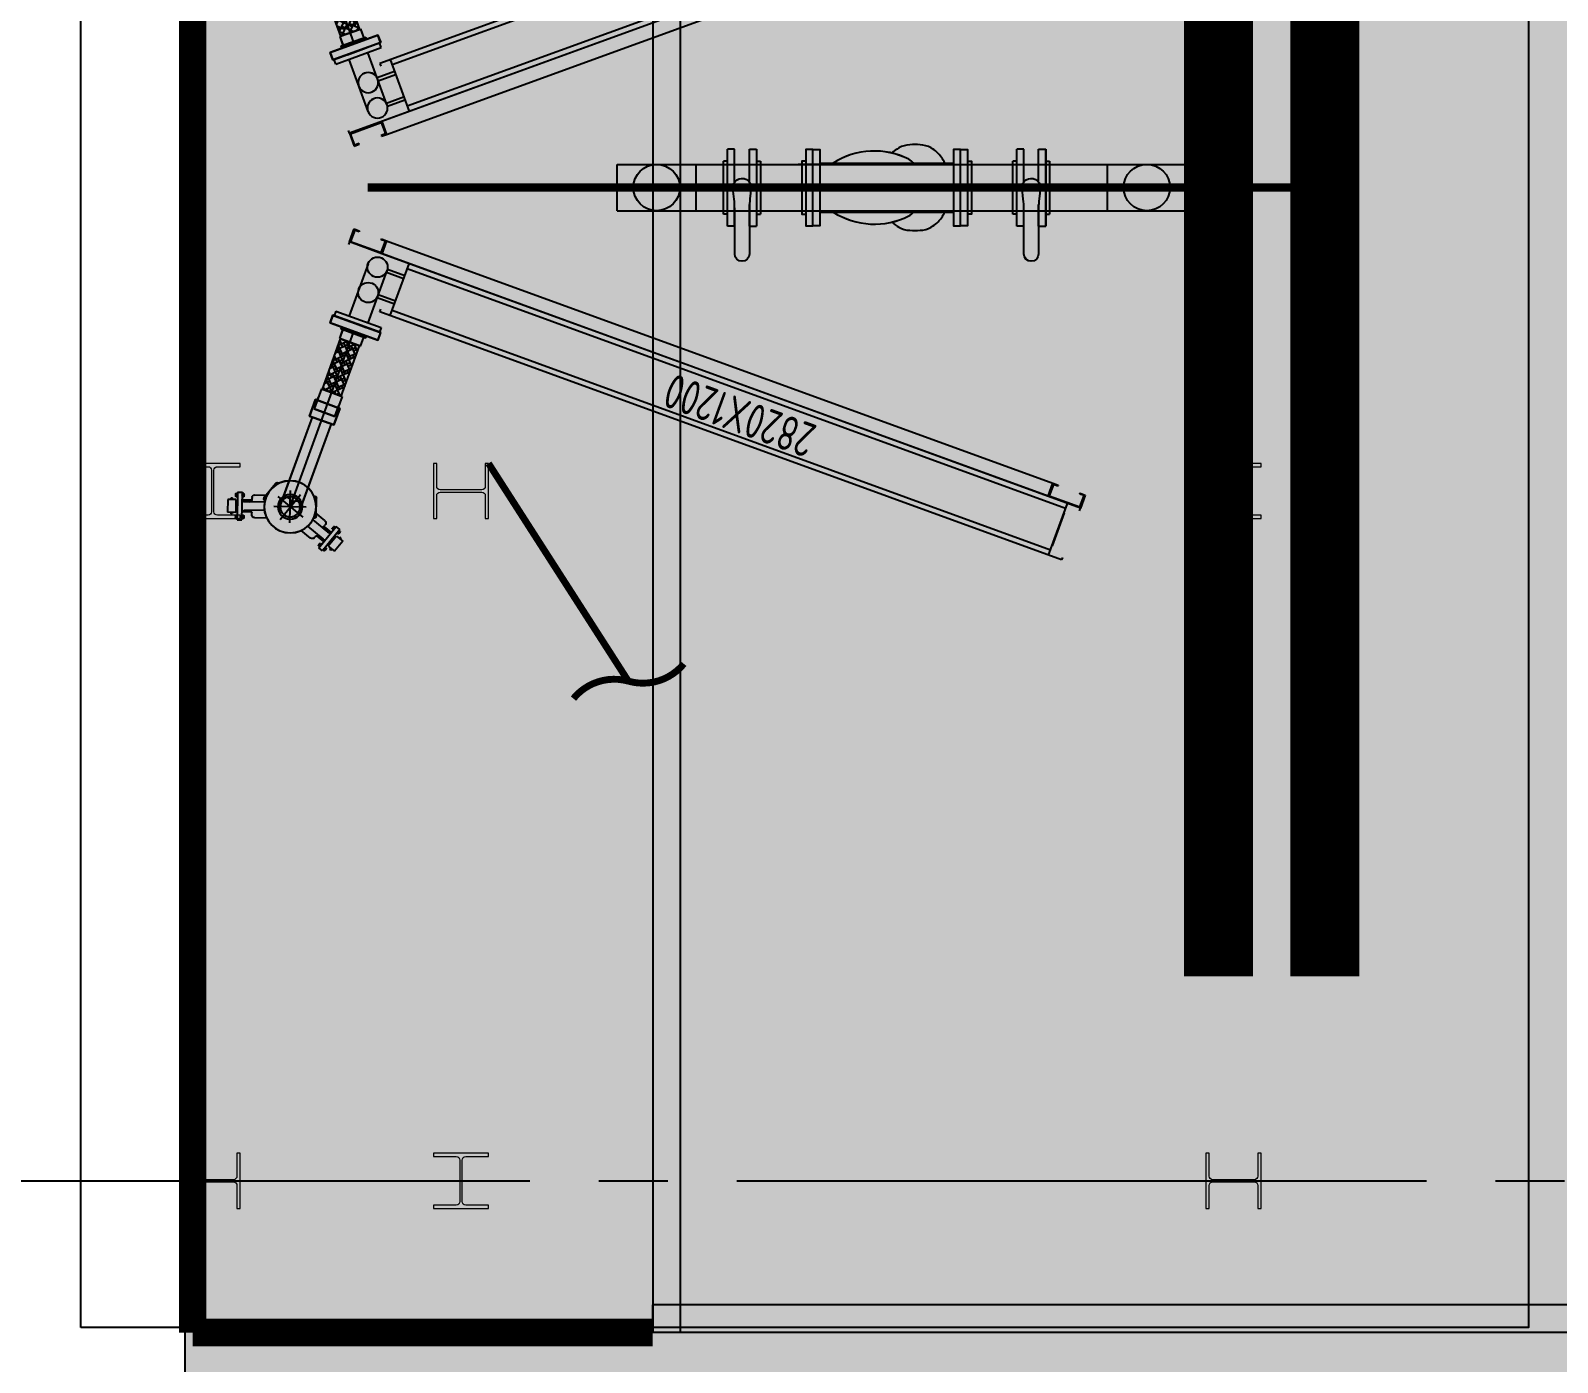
# Model space of a CAD drawing. Extents: x -3080 to 28500, y -1326 to 31609.
# Drawn here: x 21124 to 21677, y 5934 to 6417 of the extents above; entities that cross this region are included whole.
import ezdxf
from ezdxf.enums import TextEntityAlignment as Align

# ---------------------------------------------------------------- set-up
doc = ezdxf.new("R2010")
doc.units = 0
doc.header["$LTSCALE"] = 100
for name, pattern in [('188K-SM-03-F05-ARCH-PA-Y2257103$0$DASHED', [19.05, 12.7, -6.35]), ('188K-SM-03-F05-MECH-DCC-Y2257103$0$XFM1Q20-200k$0$CENTER', [2, 1.25, -0.25, 0.25, -0.25]), ('188K-SM-07-F10-MECH-CR PIPE-Y2257103$0$XFM1Q20-200k$0$CENTER', [2, 1.25, -0.25, 0.25, -0.25]), ('X-S-FAB-L05$0$COL-CEN-LIN', [3.25, 2.5, -0.25, 0.25, -0.25]), ('X-S-FAB-L05$0$DASHED', [0.75, 0.5, -0.25]), ('X-S-FAB-L05$0$HIDDEN', [0.4, 0.3, -0.1])]:
    doc.linetypes.add(name, pattern=pattern)
for name, color, linetype in [('0-xref', 8, 'Continuous'), ('188K-SM-03-F05-ARCH-PA-Y2257103$0$K-DIivder-3.5', 53, '188K-SM-03-F05-ARCH-PA-Y2257103$0$DASHED'), ('188K-SM-03-F05-ARCH-PA-Y2257103$0$K-岩棉 2hr 3.5-非抗', 53, 'Continuous'), ('188K-SM-03-F05-MECH-DCC-Y2257103$0$00_AC_CHS_12℃', 4, 'Continuous'), ('188K-SM-03-F05-MECH-DCC-Y2257103$0$00_DCC', 7, 'Continuous'), ('188K-SM-03-F05-MECH-DCC-Y2257103$0$00_閥站分組', 1, 'Continuous'), ('188K-SM-03-F05-MECH-DCC-Y2257103$0$XFM1Q20-200k$0$U-PCW-V', 2, 'Continuous'), ('188K-SM-07-F10-MECH-CR PIPE-Y2257103$0$00_AC_CHS_12℃', 4, 'Continuous'), ('188K-SM-07-F10-MECH-CR PIPE-Y2257103$0$00_AC_CHS_20℃', 3, 'Continuous'), ('188K-SM-07-F10-MECH-CR PIPE-Y2257103$0$00_DCC', 7, 'Continuous'), ('188K-SM-07-F10-MECH-CR PIPE-Y2257103$0$00_閥站分組', 1, 'Continuous'), ('188K-SM-07-F10-MECH-CR PIPE-Y2257103$0$XFM1Q20-200k$0$U-PCW-V', 2, 'Continuous'), ('X-S-FAB-L05$0$BLOCK', 8, 'Continuous'), ('X-S-FAB-L05$0$BR-D', 8, 'X-S-FAB-L05$0$DASHED'), ('X-S-FAB-L05$0$CCL', 8, 'X-S-FAB-L05$0$COL-CEN-LIN'), ('X-S-FAB-L05$0$COL-S', 8, 'Continuous'), ('X-S-FAB-L05$0$HID(UP)', 8, 'X-S-FAB-L05$0$HIDDEN'), ('X-S-FAB-L05$0$SKY05│level-60%', 7, 'Continuous'), ('X-S-FAB-L05$0$斜撐', 8, 'Continuous')]:
    doc.layers.add(name, color=color, linetype=linetype)
doc.layers.add('X-S-FAB-L05$0$XREF', color=8, linetype='Continuous', lineweight=0)
doc.styles.add('188K-SM-03-F05-MECH-DCC-Y2257103$0$XFM1Q20-200k$0$aa-txt', font='isocp.shx', dxfattribs={"bigfont": 'chineset.shx'})
doc.styles.add('188K-SM-07-F10-MECH-CR PIPE-Y2257103$0$XFM1Q20-200k$0$aa-txt', font='isocp.shx', dxfattribs={"bigfont": 'chineset.shx'})
pattern_1 = [(135, (-2258.2576, -4619.8331), (-8e-16, 2.4374981), [5.1707143, -1.7235714]), (45, (-2259.4764, -4618.6144), (-8e-16, 2.4374981), [5.1707143, -1.7235714])]

# ---------------------------------------------------------------- blocks, each defined once
blk = doc.blocks.new('X-S-FAB-L05$0$FAB2-L05')
at = {"layer": 'X-S-FAB-L05$0$CCL'}
blk.add_line((-26880, 6720), (1210, 6720), dxfattribs=at)
blk = doc.blocks.new('X-S-FAB-L05$0$斜撐')
at = {"layer": 'X-S-FAB-L05$0$BR-D', "const_width": 0.5}
blk.add_lwpolyline([(962.11, 215.55, -0.296213), (957.95, 215.19, 0.299957), (953.75, 214.85, 0.006918)], format="xyb", dxfattribs=at)
at = {"layer": 'X-S-FAB-L05$0$BR-D', "linetype": 'ByBlock', "const_width": 0.5}
blk.add_lwpolyline([(964.37, 197.57), (957.95, 215.19)], dxfattribs=at)
blk = doc.blocks.new('X-S-FAB-L05$0$VC(C)')
at = {"layer": 'X-S-FAB-L05$0$斜撐', "xscale": 5.000000000000001, "yscale": 5.000000000000001, "zscale": 5.000000000000001, "rotation": 192.6853631040205}
blk.add_blockref('X-S-FAB-L05$0$斜撐', (25777.2, 8282.59), dxfattribs=at)
blk = doc.blocks.new('X-S-FAB-L05')
at = {"layer": 'X-S-FAB-L05$0$SKY05│level-60%'}
h = blk.add_hatch(dxfattribs=at)
h.set_pattern_fill('ANSI31', color=256)
h.set_pattern_definition([(45, (0, 0), (-0.08838834765, 0.08838834765), [])])
edge = h.paths.add_edge_path()
edge.add_line((23520.4, 5520), (21180, 5520))
edge.add_line((21180, 5520), (21180, 7320))
edge.add_line((21180, 7320), (19200, 7320))
edge.add_line((19200, 7320), (19200, 8595))
edge.add_line((19200, 8595), (19707.5, 8595))
edge.add_line((19707.5, 8595), (19707.5, 9033))
at = {"layer": 'X-S-FAB-L05$0$COL-S', "lineweight": 0, "flags": 128}
for points in [[(21180, 6260), (21180, 6258.8), (21188.3, 6258.8, -0.4142136), (21189.6, 6257.5), (21189.6, 6242.5, -0.4142136), (21188.3, 6241.2), (21180, 6241.2), (21180, 6240), (21200, 6240), (21200, 6241.2), (21191.7, 6241.2, -0.4142136), (21190.4, 6242.5), (21190.4, 6257.5, -0.4142136), (21191.7, 6258.8), (21200, 6258.8), (21200, 6260)], [(21270, 6240), (21271.2, 6240), (21271.2, 6248.3, -0.4142136), (21272.5, 6249.6), (21287.5, 6249.6, -0.4142136), (21288.8, 6248.3), (21288.8, 6240), (21290, 6240), (21290, 6260), (21288.8, 6260), (21288.8, 6251.7, -0.4142136), (21287.5, 6250.4), (21272.5, 6250.4, -0.4142136), (21271.2, 6251.7), (21271.2, 6260), (21270, 6260)], [(21550, 6260), (21550, 6258.8), (21558.3, 6258.8, -0.4142136), (21559.6, 6257.5), (21559.6, 6242.5, -0.4142136), (21558.3, 6241.2), (21550, 6241.2), (21550, 6240), (21570, 6240), (21570, 6241.2), (21561.7, 6241.2, -0.4142136), (21560.4, 6242.5), (21560.4, 6257.5, -0.4142136), (21561.7, 6258.8), (21570, 6258.8), (21570, 6260)], [(21180, 5990), (21181.2, 5990), (21181.2, 5998.3, -0.4142136), (21182.5, 5999.6), (21197.5, 5999.6, -0.4142136), (21198.8, 5998.3), (21198.8, 5990), (21200, 5990), (21200, 6010), (21198.8, 6010), (21198.8, 6001.7, -0.4142136), (21197.5, 6000.4), (21182.5, 6000.4, -0.4142136), (21181.2, 6001.7), (21181.2, 6010), (21180, 6010)], [(21270, 6010), (21270, 6008.8), (21278.3, 6008.8, -0.4142136), (21279.6, 6007.5), (21279.6, 5992.5, -0.4142136), (21278.3, 5991.2), (21270, 5991.2), (21270, 5990), (21290, 5990), (21290, 5991.2), (21281.7, 5991.2, -0.4142136), (21280.4, 5992.5), (21280.4, 6007.5, -0.4142136), (21281.7, 6008.8), (21290, 6008.8), (21290, 6010)], [(21550, 5990), (21551.2, 5990), (21551.2, 5998.3, -0.4142136), (21552.5, 5999.6), (21567.5, 5999.6, -0.4142136), (21568.8, 5998.3), (21568.8, 5990), (21570, 5990), (21570, 6010), (21568.8, 6010), (21568.8, 6001.7, -0.4142136), (21567.5, 6000.4), (21552.5, 6000.4, -0.4142136), (21551.2, 6001.7), (21551.2, 6010), (21550, 6010)]]:
    blk.add_lwpolyline(points, format="xyb", close=True, dxfattribs=at)
at = {"layer": 'X-S-FAB-L05$0$HID(UP)'}
blk.add_lwpolyline([(24315, 5565), (23585, 5565), (23585, 5520), (21180, 5520), (21180, 7320), (19200, 7320), (19200, 8595), (19707.5, 8595), (19707.5, 9033)], dxfattribs=at)
at = {"layer": 'X-S-FAB-L05$0$BLOCK'}
blk.add_blockref('X-S-FAB-L05$0$FAB2-L05', (26160, -720), dxfattribs=at)
at = {"layer": 'X-S-FAB-L05$0$XREF'}
blk.add_blockref('X-S-FAB-L05$0$VC(C)', (0, 0), dxfattribs=at)
blk = doc.blocks.new('188K-SM-03-F05-ARCH-PA-Y2257103')
at = {"layer": '188K-SM-03-F05-ARCH-PA-Y2257103$0$K-DIivder-3.5', "linetype": 'ByBlock', "ltscale": 2, "const_width": 10}
for points in [[(21182.75, 5945), (21182.75, 7220)], [(21349.5, 5945), (21182.75, 5945)]]:
    blk.add_lwpolyline(points, dxfattribs=at)
at = {"layer": '188K-SM-03-F05-ARCH-PA-Y2257103$0$K-岩棉 2hr 3.5-非抗'}
for p, q in [((21359.5, 7330), (21359.5, 5945)), ((21349.5, 7320), (21349.5, 5945)), ((24305, 5955), (21349.5, 5955)), ((21349.5, 5950), (21349.5, 5955)), ((24305, 5945), (21349.5, 5945))]:
    blk.add_line(p, q, dxfattribs=at)
blk = doc.blocks.new('188K-SM-03-F05-MECH-DCC-Y2257103$0$XFM1P20-200k$0$005')
at = {"layer": '188K-SM-03-F05-MECH-DCC-Y2257103$0$00_DCC'}
h = blk.add_hatch(dxfattribs=at)
h.set_pattern_fill('AR-HBONE', color=60, scale=0.430893, angle=360, style=0)
h.set_pattern_definition(pattern_1)
h.paths.add_polyline_path([(21.88125, -3.01625), (21.88125, 3.01625), (5.88125, 3.01625), (5.88125, -3.01625)])
edge = h.paths.add_edge_path(flags=17)
edge.add_line((21.88125, 3.01625), (21.88125, -3.01625))
at = {"layer": '188K-SM-03-F05-MECH-DCC-Y2257103$0$00_DCC', "color": 60}
for p, q in [((5.88125, 3.31625), (3, 3.31625)), ((5.88125, 3.31625), (5.88125, -3.31625)), ((21.88125, 3.01625), (5.88125, 3.01625)), ((5.88125, 3.01625), (5.88125, -3.01625)), ((21.88125, 3.31625), (24.7625, 3.31625)), ((21.88125, 3.31625), (21.88125, -3.31625)), ((21.88125, 3.01625), (21.88125, -3.01625)), ((21.88125, -3.01625), (21.88125, 3.01625)), ((28.2625, 3.31625), (24.7625, 3.31625)), ((28.2625, 3.31625), (28.2625, -3.31625)), ((5.88125, -3.31625), (3, -3.31625)), ((21.88125, -3.01625), (5.88125, -3.01625)), ((21.88125, -3.31625), (28.2625, -3.31625)), ((28.2625, -3.31625), (25.38125, -3.31625))]:
    blk.add_line(p, q, dxfattribs=at)
for points in [[(0, -7.6), (0, 7.6), (2.38125, 7.6), (2.38125, -7.6), (0, -7.6)], [(2.38125, 3.8975), (3, 3.8975), (3, -3.8975), (2.38125, -3.8975)]]:
    blk.add_lwpolyline(points, dxfattribs=at)
blk = doc.blocks.new('188K-SM-03-F05-MECH-DCC-Y2257103$0$DCC_配管')
at = {"layer": '188K-SM-03-F05-MECH-DCC-Y2257103$0$00_DCC', "color": 60}
for p, q in [((-68.98, 44.57, 0), (-69.54, 44.57, 0)), ((-69.54, 44.57, 0), (-69.54, 44.07, 0)), ((-64.28, 45.79, 0), (-68.98, 45.79, 0)), ((-68.98, 42.85, 0), (-68.98, 45.79, 0)), ((-64.28, 42.85, 0), (-64.28, 45.79, 0)), ((-64.28, 44.57, 0), (-63.72, 44.57, 0)), ((-63.72, 44.57, 0), (-63.72, 44.07, 0)), ((-71.66, 42.26, 0), (-71.66, 40.55, 0)), ((-61.6, 42.26, 0), (-71.66, 42.26, 0)), ((-71.66, 40.55, 0), (-61.6, 40.55, 0)), ((-71.15, 42.78, 0), (-71.15, 42.38, 0)), ((-71.15, 40.03, 0), (-71.15, 40.44, 0)), ((-70.17, 42.9, 0), (-71.01, 42.9, 0)), ((-70.17, 39.92, 0), (-71.01, 39.92, 0)), ((-70.87, 42.78, 0), (-70.87, 42.38, 0)), ((-70.87, 40.03, 0), (-70.87, 40.44, 0)), ((-70.31, 42.78, 0), (-70.31, 42.38, 0)), ((-70.31, 40.03, 0), (-70.31, 40.44, 0)), ((-70.03, 42.78, 0), (-70.03, 42.38, 0)), ((-70.03, 40.03, 0), (-70.03, 40.44, 0)), ((-68.98, 44.07, 0), (-69.54, 44.07, 0)), ((-64.28, 42.85, 0), (-68.98, 42.85, 0)), ((-68.77, 37.09, 0), (-68.77, 40.49, 0)), ((-68.12, 32.48, 0), (-68.12, 39.59, 0)), ((-67.74, 42.26, 0), (-67.74, 42.85, 0)), ((-65.52, 42.26, 0), (-65.52, 42.85, 0)), ((-65.14, 32.48, 0), (-65.14, 39.55, 0)), ((-64.49, 37.09, 0), (-64.49, 40.49, 0)), ((-64.28, 44.07, 0), (-63.72, 44.07, 0)), ((-63.22, 42.78, 0), (-63.22, 42.38, 0)), ((-63.22, 40.03, 0), (-63.22, 40.44, 0)), ((-63.08, 42.9, 0), (-62.24, 42.9, 0)), ((-63.08, 39.92, 0), (-62.24, 39.92, 0)), ((-62.94, 42.78, 0), (-62.94, 42.38, 0)), ((-62.94, 40.03, 0), (-62.94, 40.44, 0)), ((-62.38, 42.78, 0), (-62.38, 42.38, 0)), ((-62.38, 40.03, 0), (-62.38, 40.44, 0)), ((-62.1, 42.78, 0), (-62.1, 42.38, 0)), ((-62.1, 40.03, 0), (-62.1, 40.44, 0)), ((-61.6, 42.26, 0), (-61.6, 40.55, 0)), ((-70.73, 36.03, 0), (-70.73, 31.66, 0)), ((-69.73, 37.03, 0), (-69.12, 37.03, 0)), ((-63.52, 37.03, 0), (-64.14, 37.03, 0)), ((-62.52, 36.03, 0), (-62.52, 31.66, 0)), ((-66.63, 17.31, 0), (-66.63, 29.02, 0)), ((-72.48, 23.16, 0), (-60.78, 23.16, 0)), ((-66.63, 23.16, 0), (-3.17, 1.1)), ((-33.99, 15.66), (-65.24, 26.54, 0)), ((-36.38, 8.77), (-67.83, 19.72, 0)), ((-70.73, 14.66, 0), (-70.73, 14.67, 0)), ((-69.73, 13.66, 0), (-63.52, 13.66, 0)), ((-62.52, 14.66, 0), (-62.52, 14.67, 0)), ((-1.2, -3.45), (1.2, 3.45))]:
    blk.add_line(p, q, dxfattribs=at)
at = {"layer": '188K-SM-03-F05-MECH-DCC-Y2257103$0$00_DCC', "color": 60, "elevation": 0}
for points in [[(-30.71, 5.67), (-36.73, 7.76), (-33.64, 16.67), (-27.62, 14.58)], [(-31.42, 5.91), (-30.71, 5.67), (-27.62, 14.58), (-28.33, 14.83)]]:
    blk.add_lwpolyline(points, dxfattribs=at)
at = {"layer": '188K-SM-03-F05-MECH-DCC-Y2257103$0$00_DCC', "color": 60}
for radius in [9.44, 4.44, 3.65]:
    blk.add_circle((-66.63, 23.16, 0), radius, dxfattribs=at)
for centre, radius, start, end in [((-71.29, 42.41, 0), 0.143, 270, 347.3196), ((-71.29, 40.41, 0), 0.143, 12.6804, 90), ((-71.01, 42.75, 0), 0.143, 12.6804, 167.3196), ((-71.01, 42.41, 0), 0.143, 192.6804, 347.3196), ((-71.01, 40.41, 0), 0.143, 12.6804, 167.3196), ((-71.01, 40.06, 0), 0.143, 192.6804, 347.3196), ((-70.59, 42.49, 0), 0.406, 46.3972, 133.6028), ((-70.59, 42.67, 0), 0.406, 226.3972, 313.6028), ((-70.59, 40.14, 0), 0.406, 46.3972, 133.6028), ((-70.59, 40.33, 0), 0.406, 226.3972, 313.6028), ((-70.17, 42.75, 0), 0.143, 12.6804, 167.3196), ((-70.17, 42.41, 0), 0.143, 192.6804, 347.3196), ((-70.17, 40.41, 0), 0.143, 12.6804, 167.3196), ((-70.17, 40.06, 0), 0.143, 192.6804, 347.3196), ((-69.89, 42.41, 0), 0.143, 192.6804, 270), ((-69.89, 40.41, 0), 0.143, 90, 167.3196), ((-69.12, 39.55, 0), 1, 0, 90), ((-64.13, 39.55, 0), 1, 90, 180), ((-63.36, 42.41, 0), 0.143, 270, 347.3196), ((-63.36, 40.41, 0), 0.143, 12.6804, 90), ((-63.08, 42.75, 0), 0.143, 12.6804, 167.3196), ((-63.08, 42.41, 0), 0.143, 192.6804, 347.3196), ((-63.08, 40.41, 0), 0.143, 12.6804, 167.3196), ((-63.08, 40.06, 0), 0.143, 192.6804, 347.3196), ((-62.66, 42.49, 0), 0.406, 46.3972, 133.6028), ((-62.66, 42.67, 0), 0.406, 226.3972, 313.6028), ((-62.66, 40.14, 0), 0.406, 46.3972, 133.6028), ((-62.66, 40.33, 0), 0.406, 226.3972, 313.6028), ((-62.24, 42.75, 0), 0.143, 12.6804, 167.3196), ((-62.24, 42.41, 0), 0.143, 192.6804, 347.3196), ((-62.24, 40.41, 0), 0.143, 12.6804, 167.3196), ((-62.24, 40.06, 0), 0.143, 192.6804, 347.3196), ((-61.96, 42.41, 0), 0.143, 192.6804, 270), ((-61.96, 40.41, 0), 0.143, 90, 167.3196), ((-69.73, 36.03, 0), 1, 90, 180), ((-69.12, 38.03, 0), 1, 270, 0), ((-64.14, 38.03, 0), 1, 180, 270), ((-63.52, 36.03, 0), 1, 0, 90), ((-66.67, 20.94, 0), 2.22, 271.0793, 88.9207), ((-69.73, 14.66, 0), 1, 180, 270), ((-63.52, 14.66, 0), 1, 270, 0)]:
    blk.add_arc(centre, radius, start, end, dxfattribs=at)
at = {"layer": '188K-SM-03-F05-MECH-DCC-Y2257103$0$00_DCC', "color": 60, "xscale": -1.210111893907765, "yscale": 1.210111893907765, "zscale": 1.210111893907765, "rotation": 340.8548292855317}
blk.add_blockref('188K-SM-03-F05-MECH-DCC-Y2257103$0$XFM1P20-200k$0$005', (0, 0), dxfattribs=at)
blk = doc.blocks.new('188K-SM-03-F05-MECH-DCC-Y2257103$0$DCC-1_2.82x1.2')
at = {"layer": '188K-SM-03-F05-MECH-DCC-Y2257103$0$00_DCC', "color": 24}
for p, q in [((278.05, 32.11), (260.55, 32.11)), ((260.55, 30.31), (260.55, 32.11)), ((278.05, 30.31), (260.55, 30.31)), ((265.65, 10.21), (265.65, 30.31)), ((272.95, 10.21), (272.95, 30.31)), ((278.05, 30.31), (278.05, 32.11)), ((0, 25.01), (263, 25.11)), ((0, 24.01), (0, 25.01)), ((5, 25.01), (5, 5.01)), ((5, 25.01), (5, 5.01)), ((5, 23.01), (259, 23.11)), ((259, 25.11), (259, 5.11)), ((263, 25.11), (263, 24.11)), ((5, 8.61), (5, 21.41)), ((265.65, 20.61), (259, 20.61)), ((265.65, 19.41), (259, 19.41)), ((0, 6.01), (0, 5.01)), ((5, 7.01), (259, 7.11)), ((265.65, 10.81), (259, 10.81)), ((265.65, 9.61), (259, 9.61)), ((282, 5.11), (282, 6.11)), ((0, 5.01), (282, 5.11))]:
    blk.add_line(p, q, dxfattribs=at)
at = {"layer": '188K-SM-03-F05-MECH-DCC-Y2257103$0$00_DCC'}
for p, q in [((0, 0), (0, 5)), ((0, 5), (12.5, 5)), ((2, 0), (0, 0)), ((12.18, 4.68), (0.32, 4.68)), ((0.32, 4.68), (0.32, 0.32)), ((0.32, 0.32), (2, 0.32)), ((2, 0.32), (2, 0)), ((10.5, 0), (10.5, 0.32)), ((10.5, 0.32), (12.18, 0.32)), ((12.5, 0), (10.5, 0)), ((12.18, 0.32), (12.18, 4.68)), ((12.5, 5), (12.5, 0)), ((12.5, -0.05), (12.5, 4.95)), ((269.5, 5.11), (269.5, 0.11)), ((269.5, 0.11), (269.5, 5.11)), ((269.5, 5.11), (282, 5.11)), ((271.5, 0.11), (269.5, 0.11)), ((281.68, 4.79), (269.82, 4.79)), ((269.82, 4.79), (269.82, 0.43)), ((269.82, 0.43), (271.5, 0.43)), ((271.5, 0.43), (271.5, 0.11)), ((280, 0.11), (280, 0.43)), ((280, 0.43), (281.68, 0.43)), ((282, 0.11), (280, 0.11)), ((281.68, 0.43), (281.68, 4.79)), ((282, 5.11), (282, 0.11))]:
    blk.add_line(p, q, dxfattribs=at)
at = {"layer": '188K-SM-03-F05-MECH-DCC-Y2257103$0$00_DCC', "color": 3}
for p, q in [((12.5, 4.95), (269.5, 5.11)), ((269.5, 0.11), (12.5, -0.05))]:
    blk.add_line(p, q, dxfattribs=at)
at = {"layer": '188K-SM-03-F05-MECH-DCC-Y2257103$0$00_DCC'}
blk.add_lwpolyline([(2, -0.16), (2, 0)], dxfattribs=at)
at = {"layer": '188K-SM-03-F05-MECH-DCC-Y2257103$0$00_DCC', "color": 24}
for centre in [(269.3, 20.01), (269.3, 10.21)]:
    blk.add_circle(centre, 3.65, dxfattribs=at)
at = {"layer": '188K-SM-03-F05-MECH-DCC-Y2257103$0$00_DCC', "xscale": -1, "rotation": 70.85482928510034}
blk.add_blockref('188K-SM-03-F05-MECH-DCC-Y2257103$0$DCC_配管', (269.3, 32.11), dxfattribs=at)
at = {"layer": '188K-SM-03-F05-MECH-DCC-Y2257103$0$00_DCC', "color": 24, "style": '188K-SM-03-F05-MECH-DCC-Y2257103$0$XFM1Q20-200k$0$aa-txt', "width": 0.8}
blk.add_text('2820X1200', height=12.5, rotation=360, dxfattribs=at).set_placement((127.55, 15.83), align=Align.MIDDLE)
blk = doc.blocks.new('188K-SM-03-F05-MECH-DCC-Y2257103$0$XFM1Q20-200k$0$BV-150V-T1')
at = {"color": 0, "linetype": 'ByBlock'}
for p, q in [((-2.7, 13.97), (-5.24, 13.97)), ((-5.24, -13.97), (-5.24, 13.97)), ((2.7, 13.97), (5.24, 13.97)), ((5.24, 13.97), (5.24, -13.97)), ((-5.24, 9.6), (-6.67, 9.6)), ((-6.67, -9.6), (-6.67, 9.6)), ((5.24, 9.6), (6.67, 9.6)), ((6.67, 9.6), (6.67, -9.6)), ((-5.24, -9.6), (-6.67, -9.6)), ((2.7, -8.41), (-2.7, -8.41)), ((5.24, -9.6), (6.67, -9.6)), ((-2.7, -13.97), (-5.24, -13.97)), ((2.7, -13.97), (5.24, -13.97))]:
    blk.add_line(p, q, dxfattribs=at)
blk.add_lwpolyline([(-2.67, 7.5), (-2.67, 24.03, -1), (2.67, 24.03), (2.67, 7.68, 0.028765), (2.87, 4.24), (3.32, 0.29, -1.044614), (-3.34, 0), (-2.87, 4.06, 0.028765)], format="xyb", close=True, dxfattribs=at)
for points in [[(-2.7, 13.97), (-2.7, 6.15)], [(2.7, 13.97), (2.7, 6.33)], [(-2.7, -1.96), (-2.7, -13.97)], [(2.7, -1.96), (2.7, -13.97)]]:
    blk.add_lwpolyline(points, dxfattribs=at)
blk = doc.blocks.new('188K-SM-03-F05-MECH-DCC-Y2257103$0$XFM1Q20-200k$0$YS-06-B')
at = {"layer": '188K-SM-03-F05-MECH-DCC-Y2257103$0$XFM1Q20-200k$0$U-PCW-V', "color": 0}
for p, q in [((54.97, 8.89), (6.86, 8.89)), ((54.97, -8.89), (6.86, -8.89))]:
    blk.add_line(p, q, dxfattribs=at)
for points in [[(3.97, -13.85), (1.43, -13.85), (1.43, 13.85), (3.97, 13.85), (3.97, -13.85)], [(3.97, -13.85), (6.51, -13.85), (6.51, 13.85), (3.97, 13.85), (3.97, -13.85)], [(57.51, -13.85), (54.97, -13.85), (54.97, 13.85), (57.51, 13.85), (57.51, -13.85)], [(57.51, -13.85), (60.05, -13.85), (60.05, 13.85), (57.51, 13.85), (57.51, -13.85)], [(1.43, -9.6), (0, -9.6), (0, 9.6), (1.43, 9.6)], [(60.05, -9.6), (61.48, -9.6), (61.48, 9.6), (60.05, 9.6)]]:
    blk.add_lwpolyline(points, dxfattribs=at)
for points in [[(18.6, 15.46, 0.133256), (14.63, 14.38, 0.106756), (10.87, 10.93, 0.036777), (9.64, 8.89, 0.036777)], [(28.76, 12.49, 0.064337), (26.31, 14.38, 0.133256), (22.34, 15.46)], [(9.64, -8.89, 0.036777), (10.87, -10.93, 0.106756), (14.63, -14.38, 0.133256), (18.6, -15.46)], [(22.34, -15.46, 0.133256), (26.31, -14.38, 0.064337), (28.76, -12.49, 0.064337)]]:
    blk.add_lwpolyline(points, format="xyb", dxfattribs=at)
for centre, radius, start, end in [((20.47, 4.27), 11.34, 80.5245, 99.4755), ((35.18, -14.34), 27.59, 57.3698, 116.9234), ((29.03, 0), 12.06, 121.7693, 132.5173), ((29.03, 0), 12.06, 227.4827, 238.2307), ((35.18, 14.34), 27.59, 243.0766, 302.6302), ((20.47, -4.27), 11.34, 260.5245, 279.4755)]:
    blk.add_arc(centre, radius, start, end, dxfattribs=at)
blk = doc.blocks.new('188K-SM-03-F05-MECH-DCC-Y2257103$0$DCC-閥站(入)')
at = {"layer": '188K-SM-03-F05-MECH-DCC-Y2257103$0$00_DCC', "color": 4}
for p, q in [((-8.41, 206.26, 0), (-8.41, 0, 0)), ((-8.41, 206.26), (8.41, 206.26)), ((8.41, 206.26, 0), (8.41, 0, 0)), ((-8.41, 177.68), (8.41, 177.68)), ((8.41, 112.03, 0), (8.41, 140.61, 0)), ((-8.41, 28.58), (8.41, 28.58)), ((-8.41, 0), (8.41, 0))]:
    blk.add_line(p, q, dxfattribs=at)
at = {"layer": '188K-SM-03-F05-MECH-DCC-Y2257103$0$00_DCC', "color": 4, "linetype": '188K-SM-03-F05-MECH-DCC-Y2257103$0$XFM1Q20-200k$0$CENTER'}
blk.add_line((0, 0, 0), (0, 206.26, 0), dxfattribs=at)
at = {"layer": '188K-SM-03-F05-MECH-DCC-Y2257103$0$00_DCC', "color": 4}
for centre in [(0, 191.97), (0, 14.29)]:
    blk.add_circle(centre, 8.41, dxfattribs=at)
at = {"layer": '188K-SM-03-F05-MECH-DCC-Y2257103$0$00_DCC', "color": 4, "rotation": 90}
for name, p in [('188K-SM-03-F05-MECH-DCC-Y2257103$0$XFM1Q20-200k$0$BV-150V-T1', (0, 161.01)), ('188K-SM-03-F05-MECH-DCC-Y2257103$0$XFM1Q20-200k$0$YS-06-B', (0, 77.87)), ('188K-SM-03-F05-MECH-DCC-Y2257103$0$XFM1Q20-200k$0$BV-150V-T1', (0, 56.2))]:
    blk.add_blockref(name, p, dxfattribs=at)
blk = doc.blocks.new('188K-SM-03-F05-MECH-DCC-Y2257103')
at = {"layer": '188K-SM-03-F05-MECH-DCC-Y2257103$0$00_AC_CHS_12℃', "ltscale": 1000, "const_width": 3, "elevation": 0}
blk.add_lwpolyline([(21246.14, 6359.95), (21593.16, 6359.95)], dxfattribs=at)
at = {"layer": '188K-SM-03-F05-MECH-DCC-Y2257103$0$00_閥站分組', "ltscale": 1000, "elevation": 0}
blk.add_lwpolyline([(21142.15, 5946.79), (21142.15, 6839.75), (21666.92, 6839.75), (21666.92, 5946.79)], close=True, dxfattribs=at)
at = {"layer": '188K-SM-03-F05-MECH-DCC-Y2257103$0$00_DCC', "xscale": -1, "rotation": 20.021059431338}
blk.add_blockref('188K-SM-03-F05-MECH-DCC-Y2257103$0$DCC-1_2.82x1.2', (21506.26, 6471.39, 0), dxfattribs=at)
at = {"layer": '188K-SM-03-F05-MECH-DCC-Y2257103$0$00_DCC'}
for name, p, rotation in [('188K-SM-03-F05-MECH-DCC-Y2257103$0$DCC-閥站(入)', (21542.88, 6359.95, 0), 90), ('188K-SM-03-F05-MECH-DCC-Y2257103$0$DCC-1_2.82x1.2', (21506.26, 6248.5, 0), 159.978940568662)]:
    blk.add_blockref(name, p, dxfattribs=dict(at, rotation=rotation))
blk = doc.blocks.new('188K-SM-07-F10-MECH-CR PIPE-Y2257103$0$XFM1P20-200k$0$005')
at = {"layer": '188K-SM-07-F10-MECH-CR PIPE-Y2257103$0$00_DCC'}
h = blk.add_hatch(dxfattribs=at)
h.set_pattern_fill('AR-HBONE', color=60, scale=0.430893, angle=360, style=0)
h.set_pattern_definition(pattern_1)
h.paths.add_polyline_path([(21.88125, -3.01625), (21.88125, 3.01625), (5.88125, 3.01625), (5.88125, -3.01625)])
edge = h.paths.add_edge_path(flags=17)
edge.add_line((21.88125, 3.01625), (21.88125, -3.01625))
at = {"layer": '188K-SM-07-F10-MECH-CR PIPE-Y2257103$0$00_DCC', "color": 60}
for p, q in [((5.88125, 3.31625), (3, 3.31625)), ((5.88125, 3.31625), (5.88125, -3.31625)), ((21.88125, 3.01625), (5.88125, 3.01625)), ((5.88125, 3.01625), (5.88125, -3.01625)), ((21.88125, 3.31625), (24.7625, 3.31625)), ((21.88125, 3.31625), (21.88125, -3.31625)), ((21.88125, 3.01625), (21.88125, -3.01625)), ((21.88125, -3.01625), (21.88125, 3.01625)), ((28.2625, 3.31625), (24.7625, 3.31625)), ((28.2625, 3.31625), (28.2625, -3.31625)), ((5.88125, -3.31625), (3, -3.31625)), ((21.88125, -3.01625), (5.88125, -3.01625)), ((21.88125, -3.31625), (28.2625, -3.31625)), ((28.2625, -3.31625), (25.38125, -3.31625))]:
    blk.add_line(p, q, dxfattribs=at)
for points in [[(0, -7.6), (0, 7.6), (2.38125, 7.6), (2.38125, -7.6), (0, -7.6)], [(2.38125, 3.8975), (3, 3.8975), (3, -3.8975), (2.38125, -3.8975)]]:
    blk.add_lwpolyline(points, dxfattribs=at)
blk = doc.blocks.new('188K-SM-07-F10-MECH-CR PIPE-Y2257103$0$DCC_配管')
at = {"layer": '188K-SM-07-F10-MECH-CR PIPE-Y2257103$0$00_DCC', "color": 60}
for p, q in [((-63.02, 27.7, 0), (-70.28, 18.51, 0)), ((-64.6, 32.32, 0), (-64.61, 32.32, 0)), ((-63.2, 32.48, 0), (-58.33, 28.64, 0)), ((-71.24, 26.73, 0), (-62.06, 19.48, 0)), ((-66.65, 23.11, 0), (-3.17, 1.1)), ((-33.99, 15.66), (-65.45, 26.55, 0)), ((-58.16, 27.23, 0), (-58.16, 27.23, 0)), ((-73.6, 16.72, 0), (-78, 11.14, 0)), ((-77.84, 15.55, 0), (-75.14, 18.98, 0)), ((-36.38, 8.77), (-67.65, 19.59, 0)), ((-82.43, 11.23, 0), (-81.37, 12.58, 0)), ((-74.54, 5, 0), (-82.43, 11.23, 0)), ((-81.37, 12.58, 0), (-73.47, 6.34, 0)), ((-80.65, 12.67, 0), (-80.9, 12.35, 0)), ((-80.43, 12.5, 0), (-80.68, 12.18, 0)), ((-79.81, 12.15, 0), (-80.47, 12.67, 0)), ((-79.99, 12.15, 0), (-80.24, 11.83, 0)), ((-79.77, 11.98, 0), (-80.02, 11.66, 0)), ((-76.96, 13.5, 0), (-79.06, 10.84, 0)), ((-77.68, 14.15, 0), (-77.2, 13.77, 0)), ((-71.25, 14.87, 0), (-75.63, 9.32, 0)), ((-71.4, 10.47, 0), (-68.69, 13.89, 0)), ((-80.7, 9.11, 0), (-82.52, 6.8, 0)), ((-78.82, 3.89, 0), (-82.52, 6.8, 0)), ((-82.36, 10.51, 0), (-82.1, 10.83, 0)), ((-81.66, 9.81, 0), (-82.32, 10.34, 0)), ((-82.19, 8.1, 0), (-81.89, 8.5, 0)), ((-81.76, 7.76, 0), (-82.19, 8.1, 0)), ((-82.14, 10.34, 0), (-81.89, 10.66, 0)), ((-81.45, 8.15, 0), (-81.89, 8.5, 0)), ((-81.7, 9.99, 0), (-81.45, 10.31, 0)), ((-81.48, 9.82, 0), (-81.23, 10.13, 0)), ((-77, 6.19, 0), (-80.7, 9.11, 0)), ((-79.35, 8.8, 0), (-79.72, 8.34, 0)), ((-77, 6.19, 0), (-78.82, 3.89, 0)), ((-77.61, 7.43, 0), (-77.98, 6.96, 0)), ((-76.13, 5.6, 0), (-75.88, 5.92, 0)), ((-75.91, 5.42, 0), (-75.66, 5.74, 0)), ((-73.6, 10.85, 0), (-75.7, 8.18, 0)), ((-74.43, 7.76, 0), (-74.68, 7.44, 0)), ((-74.54, 5, 0), (-73.47, 6.34, 0)), ((-74.21, 7.58, 0), (-74.46, 7.26, 0)), ((-74.25, 7.76, 0), (-73.59, 7.24, 0)), ((-73.77, 7.24, 0), (-74.02, 6.92, 0)), ((-73.55, 7.06, 0), (-73.8, 6.74, 0)), ((-72.8, 10.3, 0), (-73.28, 10.68, 0)), ((-78.07, 4.85, 0), (-77.63, 4.5, 0)), ((-77.76, 5.24, 0), (-77.32, 4.89, 0)), ((-77.63, 4.5, 0), (-77.32, 4.89, 0)), ((-76.09, 5.42, 0), (-75.43, 4.9, 0)), ((-75.47, 5.08, 0), (-75.22, 5.4, 0)), ((-75.25, 4.9, 0), (-75, 5.22, 0)), ((1.2, 3.45), (-1.2, -3.45))]:
    blk.add_line(p, q, dxfattribs=at)
at = {"layer": '188K-SM-07-F10-MECH-CR PIPE-Y2257103$0$00_DCC', "color": 60, "elevation": 0}
for points in [[(-27.62, 14.58), (-33.64, 16.67), (-36.73, 7.76), (-30.71, 5.67)], [(-28.33, 14.83), (-27.62, 14.58), (-30.71, 5.67), (-31.42, 5.91)]]:
    blk.add_lwpolyline(points, dxfattribs=at)
at = {"layer": '188K-SM-07-F10-MECH-CR PIPE-Y2257103$0$00_DCC', "color": 60}
for centre, radius in [((-66.65, 23.1, 0), 9.44), ((-66.65, 23.11, 0), 4.44), ((-66.65, 23.11, 0), 3.65)]:
    blk.add_circle(centre, radius, dxfattribs=at)
for centre, radius, start, end in [((-63.82, 31.7, 0), 1, 51.7097, 141.7097), ((-58.95, 27.85, 0), 1, 321.7097, 51.7097), ((-65.31, 24.87, 0), 2.22, 232.789, 50.6303), ((-80.99, 12.46, 0), 0.143, 231.7097, 309.0293), ((-80.77, 12.29, 0), 0.143, 154.39, 309.0293), ((-80.28, 12.23, 0), 0.406, 188.1068, 275.3125), ((-80.56, 12.56, 0), 0.143, 334.39, 129.0293), ((-80.39, 12.09, 0), 0.406, 8.1068, 95.3125), ((-80.11, 11.77, 0), 0.143, 154.39, 309.0293), ((-79.89, 11.59, 0), 0.143, 154.39, 231.7097), ((-79.9, 12.04, 0), 0.143, 334.39, 129.0293), ((-78.76, 11.79, 0), 1, 231.7097, 321.7097), ((-77.06, 14.93, 0), 1, 141.7097, 231.7097), ((-77.82, 12.98, 0), 1, 321.7097, 51.7097), ((-82.23, 10.45, 0), 0.143, 154.39, 309.0293), ((-82.23, 10.89, 0), 0.143, 334.39, 51.7097), ((-81.73, 10.39, 0), 0.406, 188.1068, 275.3125), ((-82.01, 10.72, 0), 0.143, 334.39, 129.0293), ((-81.85, 10.25, 0), 0.406, 8.1068, 95.3125), ((-81.57, 9.93, 0), 0.143, 154.39, 309.0293), ((-81.36, 10.2, 0), 0.143, 334.39, 129.0293), ((-81.14, 10.02, 0), 0.143, 51.7097, 129.0293), ((-76, 5.54, 0), 0.143, 154.39, 309.0293), ((-76.01, 5.98, 0), 0.143, 334.39, 51.7097), ((-75.79, 5.8, 0), 0.143, 334.39, 129.0293), ((-74.84, 8.7, 0), 1, 141.7097, 231.7097), ((-75.62, 5.34, 0), 0.406, 8.1068, 95.3125), ((-74.77, 7.55, 0), 0.143, 231.7097, 309.0293), ((-73.9, 9.89, 0), 1, 51.7097, 141.7097), ((-74.55, 7.38, 0), 0.143, 154.39, 309.0293), ((-74.06, 7.32, 0), 0.406, 188.1068, 275.3125), ((-74.34, 7.65, 0), 0.143, 334.39, 129.0293), ((-74.17, 7.18, 0), 0.406, 8.1068, 95.3125), ((-73.89, 6.86, 0), 0.143, 154.39, 309.0293), ((-73.67, 6.68, 0), 0.143, 154.39, 231.7097), ((-73.68, 7.12, 0), 0.143, 334.39, 129.0293), ((-72.18, 11.09, 0), 1, 231.7097, 321.7097), ((-75.51, 5.48, 0), 0.406, 188.1068, 275.3125), ((-75.35, 5.01, 0), 0.143, 154.39, 309.0293), ((-75.13, 5.28, 0), 0.143, 334.39, 129.0293), ((-74.91, 5.11, 0), 0.143, 51.7097, 129.0293)]:
    blk.add_arc(centre, radius, start, end, dxfattribs=at)
at = {"layer": '188K-SM-07-F10-MECH-CR PIPE-Y2257103$0$00_DCC', "color": 60, "xscale": 1.210111893907765, "yscale": 1.210111893907765, "zscale": 1.210111893907765, "rotation": 160.8548292855056}
blk.add_blockref('188K-SM-07-F10-MECH-CR PIPE-Y2257103$0$XFM1P20-200k$0$005', (0, 0), dxfattribs=at)
blk = doc.blocks.new('188K-SM-07-F10-MECH-CR PIPE-Y2257103$0$DCC-1_2.82x1.2')
at = {"layer": '188K-SM-07-F10-MECH-CR PIPE-Y2257103$0$00_DCC', "color": 24}
for p, q in [((278.05, 32.11), (260.55, 32.11)), ((260.55, 30.31), (260.55, 32.11)), ((278.05, 30.31), (260.55, 30.31)), ((265.65, 10.21), (265.65, 30.31)), ((272.95, 10.21), (272.95, 30.31)), ((278.05, 30.31), (278.05, 32.11)), ((0, 25.01), (263, 25.11)), ((0, 24.01), (0, 25.01)), ((5, 25.01), (5, 5.01)), ((5, 25.01), (5, 5.01)), ((5, 23.01), (259, 23.11)), ((259, 25.11), (259, 5.11)), ((263, 25.11), (263, 24.11)), ((5, 8.61), (5, 21.41)), ((265.65, 20.61), (259, 20.61)), ((265.65, 19.41), (259, 19.41)), ((0, 6.01), (0, 5.01)), ((5, 7.01), (259, 7.11)), ((265.65, 10.81), (259, 10.81)), ((265.65, 9.61), (259, 9.61)), ((282, 5.11), (282, 6.11)), ((0, 5.01), (282, 5.11))]:
    blk.add_line(p, q, dxfattribs=at)
at = {"layer": '188K-SM-07-F10-MECH-CR PIPE-Y2257103$0$00_DCC'}
for p, q in [((0, 0), (0, 5)), ((0, 5), (12.5, 5)), ((2, 0), (0, 0)), ((12.18, 4.68), (0.32, 4.68)), ((0.32, 4.68), (0.32, 0.32)), ((0.32, 0.32), (2, 0.32)), ((2, 0.32), (2, 0)), ((10.5, 0), (10.5, 0.32)), ((10.5, 0.32), (12.18, 0.32)), ((12.5, 0), (10.5, 0)), ((12.18, 0.32), (12.18, 4.68)), ((12.5, 5), (12.5, 0)), ((12.5, -0.05), (12.5, 4.95)), ((269.5, 5.11), (269.5, 0.11)), ((269.5, 0.11), (269.5, 5.11)), ((269.5, 5.11), (282, 5.11)), ((271.5, 0.11), (269.5, 0.11)), ((281.68, 4.79), (269.82, 4.79)), ((269.82, 4.79), (269.82, 0.43)), ((269.82, 0.43), (271.5, 0.43)), ((271.5, 0.43), (271.5, 0.11)), ((280, 0.11), (280, 0.43)), ((280, 0.43), (281.68, 0.43)), ((282, 0.11), (280, 0.11)), ((281.68, 0.43), (281.68, 4.79)), ((282, 5.11), (282, 0.11))]:
    blk.add_line(p, q, dxfattribs=at)
at = {"layer": '188K-SM-07-F10-MECH-CR PIPE-Y2257103$0$00_DCC', "color": 3}
for p, q in [((12.5, 4.95), (269.5, 5.11)), ((269.5, 0.11), (12.5, -0.05))]:
    blk.add_line(p, q, dxfattribs=at)
at = {"layer": '188K-SM-07-F10-MECH-CR PIPE-Y2257103$0$00_DCC'}
blk.add_lwpolyline([(2, -0.16), (2, 0)], dxfattribs=at)
at = {"layer": '188K-SM-07-F10-MECH-CR PIPE-Y2257103$0$00_DCC', "color": 24}
for centre in [(269.3, 20.01), (269.3, 10.21)]:
    blk.add_circle(centre, 3.65, dxfattribs=at)
at = {"layer": '188K-SM-07-F10-MECH-CR PIPE-Y2257103$0$00_DCC', "xscale": -1, "rotation": 70.85482928510034}
blk.add_blockref('188K-SM-07-F10-MECH-CR PIPE-Y2257103$0$DCC_配管', (269.3, 32.11), dxfattribs=at)
at = {"layer": '188K-SM-07-F10-MECH-CR PIPE-Y2257103$0$00_DCC', "color": 24, "style": '188K-SM-07-F10-MECH-CR PIPE-Y2257103$0$XFM1Q20-200k$0$aa-txt', "width": 0.8}
blk.add_text('2820X1200', height=12.5, rotation=360, dxfattribs=at).set_placement((127.55, 15.83), align=Align.MIDDLE)
blk = doc.blocks.new('188K-SM-07-F10-MECH-CR PIPE-Y2257103$0$XFM1Q20-200k$0$BV-150V-T1')
at = {"color": 0, "linetype": 'ByBlock'}
for p, q in [((-2.7, 13.97), (-5.24, 13.97)), ((-5.24, -13.97), (-5.24, 13.97)), ((2.7, 13.97), (5.24, 13.97)), ((5.24, 13.97), (5.24, -13.97)), ((-5.24, 9.6), (-6.67, 9.6)), ((-6.67, -9.6), (-6.67, 9.6)), ((5.24, 9.6), (6.67, 9.6)), ((6.67, 9.6), (6.67, -9.6)), ((-5.24, -9.6), (-6.67, -9.6)), ((2.7, -8.41), (-2.7, -8.41)), ((5.24, -9.6), (6.67, -9.6)), ((-2.7, -13.97), (-5.24, -13.97)), ((2.7, -13.97), (5.24, -13.97))]:
    blk.add_line(p, q, dxfattribs=at)
blk.add_lwpolyline([(-2.67, 7.5), (-2.67, 24.03, -1), (2.67, 24.03), (2.67, 7.68, 0.028765), (2.87, 4.24), (3.32, 0.29, -1.044614), (-3.34, 0), (-2.87, 4.06, 0.028765)], format="xyb", close=True, dxfattribs=at)
for points in [[(-2.7, 13.97), (-2.7, 6.15)], [(2.7, 13.97), (2.7, 6.33)], [(-2.7, -1.96), (-2.7, -13.97)], [(2.7, -1.96), (2.7, -13.97)]]:
    blk.add_lwpolyline(points, dxfattribs=at)
blk = doc.blocks.new('188K-SM-07-F10-MECH-CR PIPE-Y2257103$0$XFM1Q20-200k$0$YS-06-B')
at = {"layer": '188K-SM-07-F10-MECH-CR PIPE-Y2257103$0$XFM1Q20-200k$0$U-PCW-V', "color": 0}
for p, q in [((54.97, 8.89), (6.86, 8.89)), ((54.97, -8.89), (6.86, -8.89))]:
    blk.add_line(p, q, dxfattribs=at)
for points in [[(3.97, -13.85), (1.43, -13.85), (1.43, 13.85), (3.97, 13.85), (3.97, -13.85)], [(3.97, -13.85), (6.51, -13.85), (6.51, 13.85), (3.97, 13.85), (3.97, -13.85)], [(57.51, -13.85), (54.97, -13.85), (54.97, 13.85), (57.51, 13.85), (57.51, -13.85)], [(57.51, -13.85), (60.05, -13.85), (60.05, 13.85), (57.51, 13.85), (57.51, -13.85)], [(1.43, -9.6), (0, -9.6), (0, 9.6), (1.43, 9.6)], [(60.05, -9.6), (61.48, -9.6), (61.48, 9.6), (60.05, 9.6)]]:
    blk.add_lwpolyline(points, dxfattribs=at)
for points in [[(18.6, 15.46, 0.133256), (14.63, 14.38, 0.106756), (10.87, 10.93, 0.036777), (9.64, 8.89, 0.036777)], [(28.76, 12.49, 0.064337), (26.31, 14.38, 0.133256), (22.34, 15.46)], [(9.64, -8.89, 0.036777), (10.87, -10.93, 0.106756), (14.63, -14.38, 0.133256), (18.6, -15.46)], [(22.34, -15.46, 0.133256), (26.31, -14.38, 0.064337), (28.76, -12.49, 0.064337)]]:
    blk.add_lwpolyline(points, format="xyb", dxfattribs=at)
for centre, radius, start, end in [((20.47, 4.27), 11.34, 80.5245, 99.4755), ((35.18, -14.34), 27.59, 57.3698, 116.9234), ((29.03, 0), 12.06, 121.7693, 132.5173), ((29.03, 0), 12.06, 227.4827, 238.2307), ((35.18, 14.34), 27.59, 243.0766, 302.6302), ((20.47, -4.27), 11.34, 260.5245, 279.4755)]:
    blk.add_arc(centre, radius, start, end, dxfattribs=at)
blk = doc.blocks.new('188K-SM-07-F10-MECH-CR PIPE-Y2257103$0$DCC-閥站(入)')
at = {"layer": '188K-SM-07-F10-MECH-CR PIPE-Y2257103$0$00_DCC', "color": 4}
for p, q in [((-8.41, 206.26, 0), (-8.41, 0, 0)), ((-8.41, 206.26), (8.41, 206.26)), ((8.41, 206.26, 0), (8.41, 0, 0)), ((-8.41, 177.68), (8.41, 177.68)), ((8.41, 112.03, 0), (8.41, 140.61, 0)), ((-8.41, 28.58), (8.41, 28.58)), ((-8.41, 0), (8.41, 0))]:
    blk.add_line(p, q, dxfattribs=at)
at = {"layer": '188K-SM-07-F10-MECH-CR PIPE-Y2257103$0$00_DCC', "color": 4, "linetype": '188K-SM-07-F10-MECH-CR PIPE-Y2257103$0$XFM1Q20-200k$0$CENTER'}
blk.add_line((0, 0, 0), (0, 206.26, 0), dxfattribs=at)
at = {"layer": '188K-SM-07-F10-MECH-CR PIPE-Y2257103$0$00_DCC', "color": 4}
for centre in [(0, 191.97), (0, 14.29)]:
    blk.add_circle(centre, 8.41, dxfattribs=at)
at = {"layer": '188K-SM-07-F10-MECH-CR PIPE-Y2257103$0$00_DCC', "color": 4, "rotation": 90}
for name, p in [('188K-SM-07-F10-MECH-CR PIPE-Y2257103$0$XFM1Q20-200k$0$BV-150V-T1', (0, 161.01)), ('188K-SM-07-F10-MECH-CR PIPE-Y2257103$0$XFM1Q20-200k$0$YS-06-B', (0, 77.87)), ('188K-SM-07-F10-MECH-CR PIPE-Y2257103$0$XFM1Q20-200k$0$BV-150V-T1', (0, 56.2))]:
    blk.add_blockref(name, p, dxfattribs=at)
blk = doc.blocks.new('188K-SM-07-F10-MECH-CR PIPE-Y2257103')
at = {"layer": '188K-SM-07-F10-MECH-CR PIPE-Y2257103$0$00_AC_CHS_12℃', "ltscale": 1000, "const_width": 25}
blk.add_lwpolyline([(1851.868, 8891.806), (17554.694, 8891.806), (17554.694, 8533.781), (18869.339, 8533.781), (18869.339, 8210.953), (19145.512, 8210.953), (19145.512, 7193.101), (21593.159, 7193.101), (21593.159, 6074.065)], dxfattribs=at)
at = {"layer": '188K-SM-07-F10-MECH-CR PIPE-Y2257103$0$00_AC_CHS_12℃', "ltscale": 1000, "const_width": 3, "elevation": 0}
blk.add_lwpolyline([(21246.144, 6359.948), (21593.159, 6359.948)], dxfattribs=at)
at = {"layer": '188K-SM-07-F10-MECH-CR PIPE-Y2257103$0$00_AC_CHS_20℃', "ltscale": 1000, "const_width": 25}
blk.add_lwpolyline([(1851.868, 8847.601), (17514.253, 8847.601), (17514.253, 8489.576), (18832.722, 8489.576), (18832.722, 8166.748), (19093.353, 8166.748), (19093.353, 7148.896), (21554.57, 7148.896), (21554.57, 6074.065)], dxfattribs=at)
at = {"layer": '188K-SM-07-F10-MECH-CR PIPE-Y2257103$0$00_閥站分組', "ltscale": 1000, "elevation": 0}
blk.add_lwpolyline([(21142.149, 5946.79), (21142.149, 6839.746), (21666.917, 6839.746), (21666.917, 5946.79)], close=True, dxfattribs=at)
at = {"layer": '188K-SM-07-F10-MECH-CR PIPE-Y2257103$0$00_DCC', "xscale": -1, "rotation": 20.021059431338}
blk.add_blockref('188K-SM-07-F10-MECH-CR PIPE-Y2257103$0$DCC-1_2.82x1.2', (21506.263, 6471.392, 0), dxfattribs=at)
at = {"layer": '188K-SM-07-F10-MECH-CR PIPE-Y2257103$0$00_DCC'}
for name, p, rotation in [('188K-SM-07-F10-MECH-CR PIPE-Y2257103$0$DCC-閥站(入)', (21542.879, 6359.948, 0), 90), ('188K-SM-07-F10-MECH-CR PIPE-Y2257103$0$DCC-1_2.82x1.2', (21506.263, 6248.505, 0), 159.978940568662)]:
    blk.add_blockref(name, p, dxfattribs=dict(at, rotation=rotation))

msp = doc.modelspace()

# ---------------------------------------------------------------- block references
at = {"layer": '0-xref'}
for name in ['X-S-FAB-L05', '188K-SM-03-F05-MECH-DCC-Y2257103', '188K-SM-03-F05-ARCH-PA-Y2257103']:
    msp.add_blockref(name, (0, 0), dxfattribs=at)

# ---------------------------------------------------------------- next in the draw order: block references
msp.add_blockref('188K-SM-07-F10-MECH-CR PIPE-Y2257103', (0, 0), dxfattribs=at)

doc.saveas('drawing.dxf')
